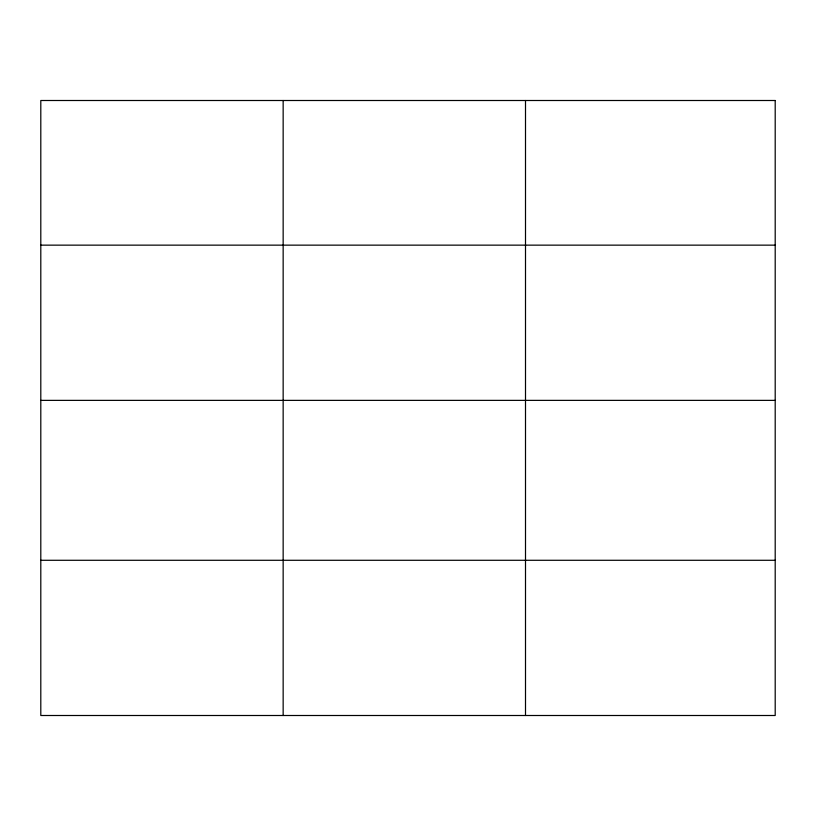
<?xml version="1.0" encoding="UTF-8"?>
<svg xmlns="http://www.w3.org/2000/svg" width="816" height="816" viewBox="0 0 816 816"><rect width="100%" height="100%" fill="white"/><g stroke="black" fill="none" stroke-linecap="round" stroke-linejoin="round"><path stroke-width="1.22" d="M40.8 245.147L775.2 245.147M40.8 400.37L775.2 400.37M40.8 560.286L775.2 560.286M525.504 100.501L525.504 715.499M283.152 100.501L283.152 715.499M775.2 100.501L40.8 100.501L40.8 715.499L775.2 715.499L775.2 100.501"/></g></svg>
